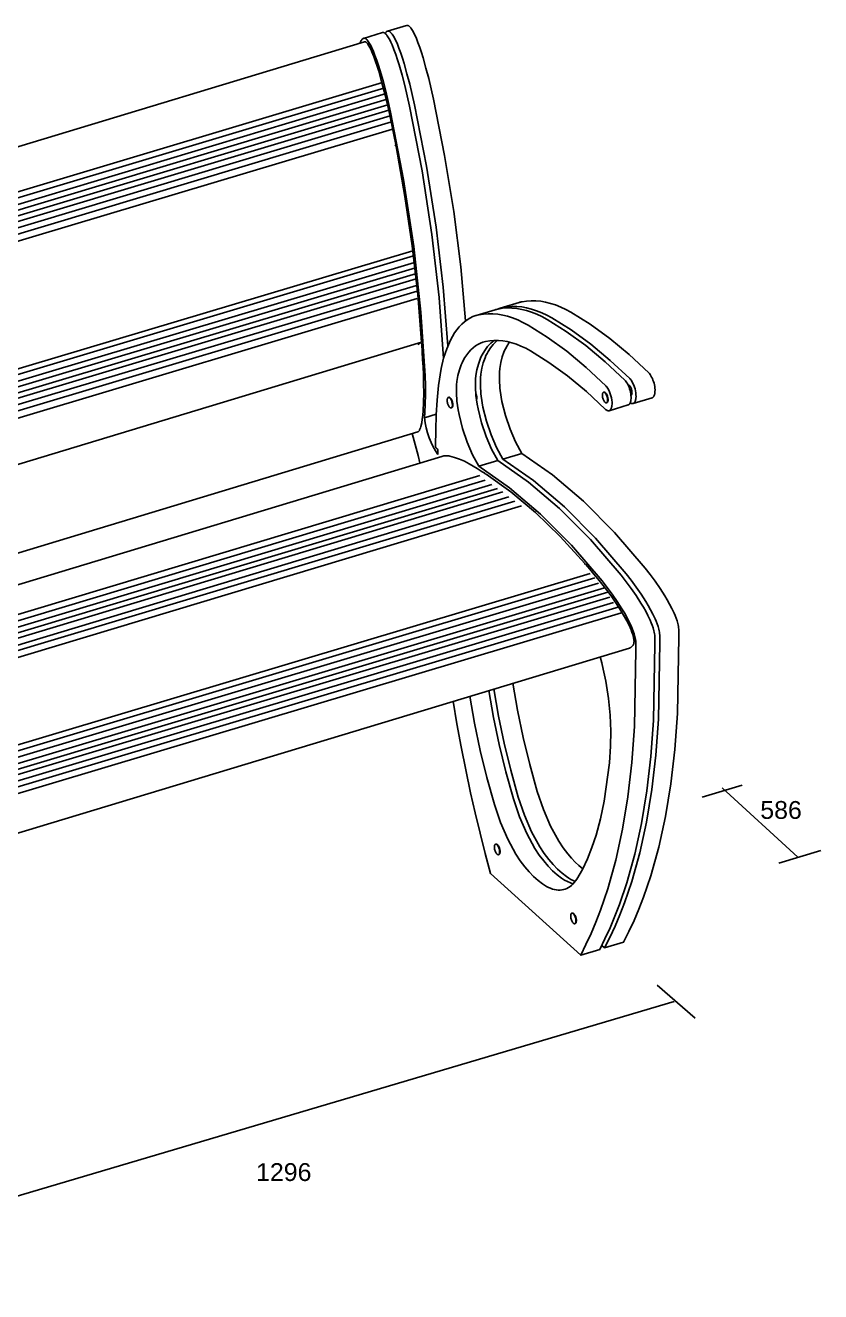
# Model space of a CAD drawing. Extents: x -56 to 226, y 85 to 311.
# Drawn here: x 85 to 225.5, y 87 to 310.7 of the extents above; entities that cross this region are included whole.
import ezdxf

# ---------------------------------------------------------------- set-up
doc = ezdxf.new("R2010")
doc.units = 0
doc.layers.add('LIVELLO_1', color=160, linetype='Continuous')
doc.styles.add('STD', font='txt')

# ---------------------------------------------------------------- blocks, each defined once
blk = doc.blocks.new('AI9-BLK2')
at = {"layer": 'LIVELLO_1', "color": 7}
for p, q in [((-10.465856, 4.762586), (-3.4103, 6.879253)), ((-6.937733, 6.408825), (6.408911, -5.820747)), ((3.057522, -6.879081), (10.465856, -4.644936))]:
    blk.add_line(p, q, dxfattribs=at)
blk = doc.blocks.new('AI9-BLK1')
at = {"layer": 'LIVELLO_1', "color": 7}
for p, q in [((58.162514, 105.644628), (54.805957, 104.636938)), ((59.039635, 105.909212), (62.395847, 106.922931)), ((54.974078, 104.027328), (-100.907191, 56.843817)), ((58.162514, 96.820877), (-97.746833, 50.056807)), ((58.590394, 95.917229), (-97.516528, 49.063586)), ((58.827072, 94.867681), (-97.257974, 47.886397)), ((59.027577, 93.889618), (-97.198546, 47.015476)), ((59.130241, 92.899497), (-97.131539, 45.980742)), ((59.295261, 91.933493), (-96.791163, 45.142378)), ((59.530216, 90.919601), (-96.55638, 44.066302)), ((59.763449, 89.905882), (-96.416682, 42.957326)), ((59.967399, 88.615693), (-95.983978, 41.919836)), ((63.565457, 67.094699), (-92.927833, 20.398669)), ((63.634359, 66.17882), (-92.907163, 19.257136)), ((63.842098, 65.043317), (-92.559208, 18.171931)), ((64.185574, 63.081163), (-92.630522, 16.183078)), ((64.028133, 64.07714), (-92.41951, 17.301011)), ((64.143888, 62.123943), (-92.287218, 15.341785)), ((64.213824, 60.964496), (-92.248633, 14.20921)), ((64.329579, 59.947676), (-92.248633, 13.046663)), ((64.334402, 58.64543), (-91.976643, 11.908059)), ((78.097559, 56.686204), (74.737901, 55.672657)), ((78.972957, 56.948031), (82.329514, 57.958822)), ((65.099902, 50.963384), (-76.228767, 8.164962)), ((69.895475, 41.206529), (69.822439, 41.185686)), ((97.32188, 42.110005), (97.249189, 42.089162)), ((102.459207, 40.115295), (105.815763, 41.126086)), ((70.408105, 39.348072), (70.333691, 39.324301)), ((97.834855, 40.251893), (97.760097, 40.228294)), ((101.583464, 39.850539), (98.225529, 38.83682)), ((64.405716, 35.08201), (-60.319488, -2.709654)), ((68.662476, 30.777191), (-57.75203, -7.526069)), ((78.540598, 30.028055), (75.184041, 29.017436)), ((79.419097, 30.28971), (82.775654, 31.303429)), ((75.363875, 27.388078), (-79.713308, -19.274879)), ((76.338837, 26.540929), (-78.41244, -19.985602)), ((77.508447, 25.806435), (-77.291751, -20.832751)), ((78.485476, 25.075214), (-76.240824, -21.471988)), ((79.443902, 24.477662), (-75.334248, -22.161869)), ((80.531863, 23.594512), (-74.161365, -23.038645)), ((81.568492, 22.877932), (-73.281143, -23.695625)), ((82.716054, 22.036812), (-72.179918, -24.587733)), ((94.858982, 10.091804), (-60.480029, -36.42577)), ((95.728524, 9.285997), (-59.630986, -37.240535)), ((96.366211, 8.352376), (-58.993298, -38.174156)), ((97.388715, 7.552941), (-57.97355, -38.976691)), ((98.028125, 6.753162), (-57.336035, -39.773369)), ((98.366778, 5.911525), (-56.992559, -40.614661)), ((99.00481, 4.978249), (-56.355044, -41.54811)), ((100.024213, 4.184327), (-55.336846, -42.34186)), ((100.411098, 3.117036), (-54.953063, -43.406222)), ((101.809806, -3.105323), (-53.53799, -50.125364)), ((78.238463, -37.734045), (78.165771, -37.757644)), ((78.75316, -39.594913), (78.67978, -39.615756)), ((93.204647, -57.373156), (77.27108, -42.966284)), ((91.722567, -49.925893), (91.649531, -49.949837)), ((92.236919, -51.787278), (92.163883, -51.807777)), ((97.437636, -56.097782), (96.930862, -55.643029))]:
    blk.add_line(p, q, dxfattribs=at)
for points in [[(59.027577, 105.094619), (58.938694, 105.216575), (58.849466, 105.323545), (58.760238, 105.415702), (58.670665, 105.495972), (58.578337, 105.561257), (58.535617, 105.585028), (58.492554, 105.608799), (58.44949, 105.626714), (58.404704, 105.641528), (58.36164, 105.653585), (58.321332, 105.659442), (58.279647, 105.662543), (58.241062, 105.659442), (58.199721, 105.656514), (58.162514, 105.644628)], [(58.858078, 105.796212), (58.802957, 105.733684), (58.74818, 105.668227), (58.696159, 105.593985), (58.64586, 105.516815)], [(59.902976, 105.359202), (59.791355, 105.510959), (59.681456, 105.638599), (59.623579, 105.692171), (59.567079, 105.742641), (59.509201, 105.787255), (59.452702, 105.82584), (59.396202, 105.858741), (59.341081, 105.88544), (59.287682, 105.906283), (59.23256, 105.918169), (59.207756, 105.924198), (59.180539, 105.924198), (59.15539, 105.927126), (59.130241, 105.924198), (59.104747, 105.924198), (59.079598, 105.921097), (59.054449, 105.91524), (59.031711, 105.906283), (59.010007, 105.900254), (58.986236, 105.891297), (58.963843, 105.876483), (58.942828, 105.864598), (58.920779, 105.849784), (58.899419, 105.834797), (58.879093, 105.817055), (58.858078, 105.796212)], [(60.747024, 103.774458), (60.552721, 104.211469), (60.346015, 104.621952), (60.128974, 105.008491), (59.902976, 105.359202)], [(63.259532, 106.372921), (63.17306, 106.491949), (63.084521, 106.595991), (62.995294, 106.691248), (62.90262, 106.771519), (62.813392, 106.833703), (62.770673, 106.863331), (62.724164, 106.884174), (62.681101, 106.902088), (62.638382, 106.916902), (62.595318, 106.928788), (62.553632, 106.934816), (62.511947, 106.937745), (62.473017, 106.937745), (62.434776, 106.931888), (62.395847, 106.922931)], [(64.103581, 104.785594), (63.912033, 105.222432), (63.705672, 105.635671), (63.485531, 106.019282), (63.259532, 106.372921)], [(54.626468, 104.523939), (54.57548, 104.467267), (54.519325, 104.395953), (54.461103, 104.312754), (54.406326, 104.229383), (54.30504, 104.036285), (54.219257, 103.819244), (54.211334, 103.795473)], [(55.66792, 104.086928), (55.558366, 104.232656), (55.4464, 104.360297), (55.39059, 104.416796), (55.332023, 104.467267), (55.275524, 104.511881), (55.217646, 104.550638), (55.162869, 104.583194), (55.107403, 104.607138), (55.052626, 104.627981), (55.00026, 104.639694), (54.974078, 104.645723), (54.948928, 104.648651), (54.920334, 104.651579), (54.897941, 104.651579), (54.873136, 104.648651), (54.847643, 104.645723), (54.822493, 104.639694), (54.8001, 104.633837), (54.775296, 104.62488), (54.75118, 104.615923), (54.731543, 104.604037), (54.707772, 104.589223), (54.687101, 104.574409), (54.666431, 104.559595), (54.647138, 104.544609), (54.626468, 104.523939)], [(59.338325, 91.627224), (58.935248, 93.434693), (58.497032, 95.239406), (58.025743, 97.03499), (57.523448, 98.824717), (57.251286, 99.704767), (56.962931, 100.572759), (56.649083, 101.423008), (56.320421, 102.255688), (56.151267, 102.636026), (55.972811, 102.995694), (55.782297, 103.331763), (55.583515, 103.63786), (55.522881, 103.723987), (55.459836, 103.798402), (55.396446, 103.863858), (55.332023, 103.91743), (55.268289, 103.964972), (55.238317, 103.982886), (55.209033, 103.997528), (55.177683, 104.009586), (55.147711, 104.0244), (55.115327, 104.030429), (55.088455, 104.036285), (55.058827, 104.036285), (55.030233, 104.036285), (55.003706, 104.033357), (54.975456, 104.027328)], [(56.511968, 102.499256), (56.317665, 102.936439), (56.11406, 103.349506), (55.896674, 103.732945), (55.66792, 104.086928)], [(59.868525, 103.510047), (59.676978, 103.947057), (59.470616, 104.360297), (59.253231, 104.743736), (59.027577, 105.094619)], [(61.123229, 99.93645), (60.840731, 100.852156), (60.539285, 101.755977), (60.213723, 102.644811), (59.868525, 103.510047)], [(62.000694, 100.198277), (61.717852, 101.113811), (61.414684, 102.02056), (61.089467, 102.906811), (60.747024, 103.774458)], [(65.356906, 101.211996), (65.074409, 102.127703), (64.77124, 103.031351), (64.446023, 103.91743), (64.103581, 104.785594)], [(57.765639, 98.92273), (57.484519, 99.841365), (57.183073, 100.745186), (56.857167, 101.631264), (56.511968, 102.499256)], [(67.201755, 93.907532), (66.792478, 95.738773), (66.347371, 97.570013), (65.868503, 99.395397), (65.356906, 101.211996)], [(59.610487, 91.618266), (59.201899, 93.452435), (58.757137, 95.281092), (58.276891, 97.109404), (57.765639, 98.92273)], [(62.966699, 92.629057), (62.558455, 94.463571), (62.113694, 96.294811), (61.636203, 98.117095), (61.123229, 99.93645)], [(63.845199, 92.896741), (63.43661, 94.727982), (62.990815, 96.559222), (62.511947, 98.384779), (62.000694, 100.198277)], [(68.967367, 48.050039), (68.190153, 58.862643), (66.920635, 69.954473), (65.175694, 81.239916), (62.966699, 92.629057)], [(69.734589, 50.300375), (68.917068, 60.661155), (67.65513, 71.265676), (65.960487, 82.033666), (63.845199, 92.896741)], [(72.869626, 54.712337), (72.001118, 64.288152), (70.761917, 74.048279), (69.159603, 83.942077), (67.201755, 93.907532)], [(60.497944, 85.785548), (60.497944, 85.785548), (60.499322, 85.785548), (60.499322, 85.788304), (60.502078, 85.788304), (60.505523, 85.791576), (60.506901, 85.794333), (60.509657, 85.797433), (60.511035, 85.800189), (60.511035, 85.803462), (60.513791, 85.809319), (60.513791, 85.812075), (60.513791, 85.821204), (60.515514, 85.829817), (60.513791, 85.841875), (60.513791, 85.85376), (60.511035, 85.865646), (60.23026, 87.30449), (59.940183, 88.746435), (59.643216, 90.185451), (59.338325, 91.627224)], [(65.703139, 44.996823), (64.974845, 56.276065), (63.705672, 67.867778), (61.913189, 79.682044), (59.610487, 91.618266)], [(64.418807, 50.541359), (65.103003, 50.960455), (64.410194, 59.394738), (63.424897, 67.986289), (62.149178, 76.70307), (60.591306, 85.497021), (60.381844, 85.749891)], [(91.489334, 56.249366), (90.576383, 56.739775), (89.671012, 57.161799), (88.774599, 57.518884), (87.887486, 57.807066), (87.011743, 58.027035), (86.147713, 58.175863), (85.299186, 58.259062), (84.462373, 58.270948), (83.643473, 58.214448), (82.840766, 58.086463)], [(83.897721, 53.9601), (82.985116, 54.45361), (82.0794, 54.875806), (81.182986, 55.229618), (80.296219, 55.5209), (79.420475, 55.738114), (78.557134, 55.88677), (77.707918, 55.969796), (76.874205, 55.981682), (76.050483, 55.925182), (75.247776, 55.800642)], [(78.607088, 56.811261), (78.476175, 56.784389), (78.350429, 56.751661), (78.222616, 56.719105), (78.097559, 56.686204)], [(79.482831, 57.078945), (79.241675, 57.022273), (79.004308, 56.956989), (78.77073, 56.882574), (78.53922, 56.796275)], [(87.254278, 54.973992), (86.341672, 55.464401), (85.439402, 55.88677), (84.539543, 56.243337), (83.653809, 56.528591), (82.780132, 56.748733), (81.915069, 56.900317), (81.06413, 56.983688), (80.230417, 56.995746), (79.410484, 56.939246), (78.607088, 56.811261)], [(88.129677, 55.238403), (87.218793, 55.729156), (86.314456, 56.154109), (85.415286, 56.508265), (84.53093, 56.796275), (83.655187, 57.016416), (82.791846, 57.165072), (81.939874, 57.248271), (81.105816, 57.260157), (80.285539, 57.203657), (79.482831, 57.078945)], [(82.840766, 58.086463), (82.71123, 58.059936), (82.583762, 58.029964), (82.454226, 57.997407), (82.329514, 57.958822)], [(105.222173, 45.531846), (101.773977, 48.754561), (98.329915, 51.620363), (94.896189, 54.120641), (91.489334, 56.249366)], [(75.247776, 55.800642), (74.696216, 55.660599), (74.161192, 55.464401), (73.640983, 55.211875), (73.140066, 54.905606), (72.655686, 54.54301), (72.18922, 54.129426), (71.744458, 53.662788), (71.319333, 53.142751), (70.917635, 52.571899), (70.535919, 51.950576), (70.179007, 51.27861), (69.536841, 49.79808), (68.991138, 48.133238), (68.551544, 46.301997), (68.086111, 43.269452)], [(97.63125, 43.242752), (94.185465, 46.465295), (90.736925, 49.33437), (87.308021, 51.834648), (83.897721, 53.9601)], [(100.989185, 44.256472), (97.538921, 47.479359), (94.096238, 50.344989), (90.663889, 52.845267), (87.254278, 54.973992)], [(101.864239, 44.517955), (98.417421, 47.740841), (94.971981, 50.606816), (91.539632, 53.10985), (88.129677, 55.238403)], [(64.407094, 35.079082), (64.423286, 35.085111), (64.439478, 35.093896), (64.457737, 35.102681), (64.473928, 35.111638), (64.487364, 35.120595), (64.503901, 35.132653), (64.520093, 35.144539), (64.530428, 35.159353), (64.588306, 35.221709), (64.643427, 35.290266), (64.69407, 35.36468), (64.741268, 35.447879), (64.797767, 35.554677), (64.851166, 35.673705), (64.899053, 35.801346), (64.970367, 36.051288), (65.110238, 36.684496), (65.221514, 37.359391), (65.306608, 38.067013), (65.363108, 38.81012), (65.430976, 40.359035), (65.460948, 41.946535), (65.452336, 43.569864), (65.401348, 45.228678), (65.342437, 46.566408), (65.276636, 47.91034), (65.200844, 49.262885), (65.119195, 50.62163)], [(65.119195, 50.62163), (65.116439, 50.636444), (65.111616, 50.654359), (65.104381, 50.672101), (65.099902, 50.690015), (65.095079, 50.698973), (65.090945, 50.704829), (65.086466, 50.713786), (65.081988, 50.716887), (65.077165, 50.722571), (65.074409, 50.725672), (65.06993, 50.7286), (65.068552, 50.731529), (65.064073, 50.731529), (65.061317, 50.731529), (65.05925, 50.731529), (65.056494, 50.731529), (65.055116, 50.731529), (65.05236, 50.731529), (65.050982, 50.731529), (65.050982, 50.731529), (65.047881, 50.731529)], [(76.404294, 51.082412), (75.933005, 50.957355), (75.476874, 50.781999), (75.035213, 50.559274), (74.606988, 50.29159), (74.1984, 49.970507), (73.804625, 49.60481), (73.429799, 49.194672), (73.073231, 48.733718), (72.735612, 48.231251), (72.41763, 47.684342)], [(77.907389, 51.260695), (77.606977, 51.025912), (77.315522, 50.764429), (77.033369, 50.481932), (76.760862, 50.172562), (76.246853, 49.479926), (75.775564, 48.695133)], [(97.525486, 39.119318), (94.209237, 42.217147), (90.897466, 44.973052), (87.597409, 47.378073), (84.321468, 49.426527), (83.484654, 49.875422), (82.656453, 50.258689), (81.835832, 50.585973), (81.024512, 50.847456), (80.22146, 51.043654), (79.432533, 51.180425), (78.654975, 51.25191), (77.890853, 51.257939), (77.138789, 51.20144), (76.404294, 51.082412)], [(78.446891, 51.260695), (78.196777, 51.034869), (77.716876, 50.532402), (77.266946, 49.955693), (76.848711, 49.307671), (76.64924, 48.959544)], [(80.009242, 49.970507), (79.823551, 49.60171), (79.651986, 49.209486), (79.354674, 48.335293), (79.114206, 47.366359), (78.93575, 46.307854)], [(80.617301, 50.954426), (80.45676, 50.722571), (80.303109, 50.481932), (80.154625, 50.229062), (80.009242, 49.970507)], [(72.41763, 47.684342), (72.231939, 47.312616), (72.061062, 46.920392), (71.763751, 46.049127), (71.522938, 45.080194), (71.347238, 44.021516)], [(75.775564, 48.695133), (75.588496, 48.326335), (75.418652, 47.931011), (75.119618, 47.062847), (74.879495, 46.090813), (74.703795, 45.032652)], [(76.64924, 48.959544), (76.466995, 48.591091), (76.295774, 48.195766), (75.995361, 47.324502), (75.756616, 46.355224), (75.579194, 45.294135)], [(65.664898, 38.486109), (65.733111, 40.055695), (65.762739, 41.670066), (65.753781, 43.316994), (65.703139, 44.996823)], [(74.703795, 45.032652), (74.637305, 44.396343), (74.601476, 43.016926), (74.692082, 41.536224), (74.9074, 39.984553), (75.060362, 39.19666)], [(75.579194, 45.294135), (75.515804, 44.660926), (75.476874, 43.284266), (75.567136, 41.798052), (75.782799, 40.248964), (75.936106, 39.461071)], [(78.93575, 46.307854), (78.870294, 45.671717), (78.834465, 44.295229), (78.923692, 42.811771), (79.142456, 41.259583), (79.295418, 40.472034)], [(105.815763, 41.126086), (105.845391, 41.137971), (105.877775, 41.150029), (105.904991, 41.164671), (105.934619, 41.182585), (105.959768, 41.2005), (105.988363, 41.22117), (106.013512, 41.24787), (106.038661, 41.271469), (106.06071, 41.298685), (106.106874, 41.360869), (106.150282, 41.435111), (106.187145, 41.512453), (106.221596, 41.598753), (106.251568, 41.69401), (106.277751, 41.795123), (106.314958, 42.014748), (106.332872, 42.261761), (106.335973, 42.523416), (106.319436, 42.799713), (106.284985, 43.09134), (106.231586, 43.385379), (106.163373, 43.679935), (106.077246, 43.973974), (105.979061, 44.256472), (105.869162, 44.530012), (105.745483, 44.785638), (105.613192, 45.020594), (105.475388, 45.231606), (105.350331, 45.392147), (105.222173, 45.531846)], [(68.086111, 43.269452), (67.8515, 40.72456), (67.684757, 38.10267), (67.580716, 35.412223), (67.544887, 32.656146)], [(71.347238, 44.021516), (71.280748, 43.382451), (71.244919, 42.008891), (71.335525, 40.525606), (71.550844, 38.97359), (71.704495, 38.185697)], [(97.525486, 39.119318), (97.616092, 39.036119), (97.708765, 38.964633), (97.799371, 38.908133), (97.84519, 38.884362), (97.888599, 38.863519), (97.93304, 38.848705), (97.97576, 38.833719), (98.019512, 38.828035), (98.060853, 38.819078), (98.102539, 38.819078), (98.142502, 38.822006), (98.183843, 38.828035), (98.223117, 38.833719), (98.259635, 38.848705), (98.295464, 38.863519), (98.332671, 38.884362), (98.366778, 38.911234), (98.398128, 38.934833), (98.431201, 38.967733), (98.463585, 39.00029), (98.490457, 39.036119), (98.51974, 39.080733), (98.545578, 39.122246), (98.592776, 39.220431), (98.636184, 39.330157), (98.673047, 39.449186), (98.701297, 39.580099), (98.72369, 39.722898), (98.74436, 40.028823), (98.739882, 40.367992), (98.702675, 40.72456), (98.643419, 41.090429), (98.554191, 41.461983), (98.439814, 41.827679), (98.307522, 42.172534), (98.154215, 42.496717), (97.98954, 42.784899), (97.81384, 43.037769), (97.721856, 43.144912), (97.63125, 43.242752)], [(101.583464, 39.850539), (101.613091, 39.859496), (101.643064, 39.871554), (101.672692, 39.886368), (101.701286, 39.904283), (101.727469, 39.924953), (101.756063, 39.945968), (101.781212, 39.969395), (101.804983, 39.993338), (101.828754, 40.022966), (101.874919, 40.085322), (101.915226, 40.156808), (101.953467, 40.237079), (101.987918, 40.323378), (102.01789, 40.415535), (102.043039, 40.519577), (102.083002, 40.739546), (102.100917, 40.983459), (102.102295, 41.24787), (102.08438, 41.527267), (102.049929, 41.812866), (101.998598, 42.110005), (101.928662, 42.407317), (101.844946, 42.6986), (101.745383, 42.984198), (101.634106, 43.254638), (101.510772, 43.510264), (101.379858, 43.74522), (101.240332, 43.956232), (101.116653, 44.116773), (100.989185, 44.256472)], [(102.08438, 41.533296), (102.100917, 41.539153), (102.112975, 41.545182), (102.126411, 41.557067), (102.139502, 41.566024), (102.151215, 41.57791), (102.164996, 41.592724), (102.173608, 41.60771), (102.185666, 41.622524), (102.194623, 41.63751), (102.215294, 41.676095), (102.231831, 41.717609), (102.245266, 41.765323), (102.255257, 41.812866), (102.265937, 41.869021), (102.27455, 41.98512), (102.271449, 42.116034), (102.262836, 42.252804), (102.240788, 42.392675), (102.206681, 42.538058), (102.164996, 42.677757), (102.117453, 42.814699), (102.059231, 42.942512), (101.995152, 43.05844), (101.928662, 43.159381), (101.894211, 43.207096), (101.858382, 43.248609), (101.82462, 43.284266), (101.790514, 43.316994), (101.756063, 43.340765), (101.718856, 43.361608), (101.701286, 43.370393), (101.684749, 43.37935), (101.666835, 43.382451), (101.650298, 43.388308), (101.634106, 43.391408), (101.61757, 43.394337), (101.603445, 43.394337), (101.586909, 43.394337), (101.570372, 43.391408)], [(101.952089, 40.233978), (102.038216, 40.180579), (102.083002, 40.159736), (102.123655, 40.138894), (102.164996, 40.12408), (102.206681, 40.112194), (102.246644, 40.103237), (102.285229, 40.09738), (102.325193, 40.09428), (102.364122, 40.09738), (102.402363, 40.103237), (102.439914, 40.106337), (102.473676, 40.118223), (102.509505, 40.133037), (102.543956, 40.150779), (102.578407, 40.168694), (102.610447, 40.195393), (102.641797, 40.219337), (102.671769, 40.248964), (102.699674, 40.281865), (102.726891, 40.32045), (102.754796, 40.355935), (102.802338, 40.445163), (102.845747, 40.54042), (102.882954, 40.650318), (102.913959, 40.766246), (102.939109, 40.894059), (102.960124, 41.028073), (102.979416, 41.32504), (102.972182, 41.643367), (102.939109, 41.982192), (102.882954, 42.327218), (102.802338, 42.680857), (102.699674, 43.025884), (102.577029, 43.361608), (102.436814, 43.673906), (102.283507, 43.95916), (102.121587, 44.21203), (102.036838, 44.325029), (101.952089, 44.429071), (101.864239, 44.517955)], [(69.819339, 41.185686), (69.804869, 41.182585), (69.789711, 41.173628), (69.774897, 41.167771), (69.763184, 41.155714), (69.749403, 41.146929), (69.737345, 41.135043), (69.72391, 41.120057), (69.712196, 41.105243), (69.700483, 41.090429), (69.69187, 41.072515), (69.670855, 41.031001), (69.656041, 40.989143), (69.640883, 40.941601), (69.630203, 40.888202), (69.620212, 40.83153), (69.614355, 40.709746), (69.615734, 40.573148), (69.630203, 40.433449), (69.656041, 40.287722), (69.689803, 40.141994), (69.734589, 39.996439), (69.788333, 39.859496), (69.848966, 39.731856), (69.916146, 39.615756), (69.984703, 39.517743), (70.021566, 39.476057), (70.05705, 39.4373), (70.094257, 39.401643), (70.130086, 39.375116), (70.165571, 39.351345), (70.183485, 39.345316), (70.2014, 39.336186), (70.219314, 39.330157), (70.235851, 39.324301), (70.254799, 39.321545), (70.269613, 39.318444), (70.286149, 39.318444), (70.302341, 39.318444), (70.318877, 39.321545), (70.332313, 39.327401), (70.34885, 39.33343), (70.361941, 39.339459), (70.378478, 39.348072), (70.388468, 39.357374), (70.403627, 39.365814), (70.417063, 39.380973), (70.427398, 39.395614), (70.439456, 39.4106), (70.451169, 39.425414), (70.459782, 39.443157), (70.480797, 39.478813), (70.497333, 39.5236), (70.510769, 39.571142), (70.522483, 39.624713), (70.53144, 39.681213), (70.540397, 39.806097), (70.535919, 39.939939), (70.522483, 40.079466), (70.498711, 40.228294), (70.462882, 40.373849), (70.417063, 40.516648), (70.363319, 40.653419), (70.302341, 40.783988), (70.238607, 40.896987), (70.166949, 40.995172), (70.130086, 41.039786), (70.094257, 41.075615), (70.05705, 41.108171), (70.022944, 41.137971), (69.987115, 41.158814), (69.968167, 41.167771), (69.950252, 41.176729), (69.933716, 41.185686), (69.916146, 41.188614), (69.899609, 41.191543), (69.883417, 41.194643), (69.865503, 41.194643), (69.848966, 41.194643), (69.834153, 41.191543), (69.819339, 41.185686)], [(70.405005, 39.351345), (70.421541, 39.354101), (70.434633, 39.36013), (70.451169, 39.369259), (70.462882, 39.377872), (70.476318, 39.389758), (70.48941, 39.401643), (70.501468, 39.413529), (70.512147, 39.428343), (70.523861, 39.446257), (70.535919, 39.464172), (70.553833, 39.502757), (70.570025, 39.547371), (70.583461, 39.594913), (70.595174, 39.648484), (70.603787, 39.704984), (70.613089, 39.82694), (70.60861, 39.960782), (70.596552, 40.103237), (70.570025, 40.248964), (70.535919, 40.394864), (70.48941, 40.54042), (70.438078, 40.677018), (70.375033, 40.804831), (70.311298, 40.918002), (70.239985, 41.019116), (70.204156, 41.060629), (70.166949, 41.099386), (70.130086, 41.132115), (70.094257, 41.158814), (70.059806, 41.182585), (70.040514, 41.191543), (70.022944, 41.2005), (70.006407, 41.203428), (69.988493, 41.209285), (69.970923, 41.215314), (69.954731, 41.215314), (69.940951, 41.215314), (69.921658, 41.215314), (69.908567, 41.215314), (69.89203, 41.209285)], [(74.784066, 40.772102), (74.800258, 40.81086), (74.813694, 40.855473), (74.824373, 40.903016), (74.834709, 40.956587), (74.845044, 41.069586), (74.845044, 41.191543), (74.836087, 41.32504), (74.815072, 41.459054), (74.785444, 41.595652), (74.749959, 41.732595), (74.703795, 41.866265), (74.651774, 41.994078)], [(79.295418, 40.472034), (79.920014, 37.992599), (80.728578, 35.587233), (81.689071, 33.33104), (82.775654, 31.303429)], [(97.249189, 42.089162), (97.232652, 42.083306), (97.219561, 42.077277), (97.205781, 42.068492), (97.190967, 42.059534), (97.177531, 42.047649), (97.166162, 42.035591), (97.152726, 42.023705), (97.141013, 42.008891), (97.130333, 41.991149), (97.121031, 41.973235), (97.101739, 41.93775), (97.083824, 41.890208), (97.070733, 41.842666), (97.05902, 41.792195), (97.051785, 41.732595), (97.042483, 41.610638), (97.045584, 41.479725), (97.05902, 41.337098), (97.083824, 41.188614), (97.121031, 41.042887), (97.166162, 40.900087), (97.219561, 40.760389), (97.279161, 40.635676), (97.344274, 40.519577), (97.415587, 40.418463), (97.449693, 40.37695), (97.487245, 40.338365), (97.522385, 40.305464), (97.559937, 40.278765), (97.597144, 40.254993), (97.611613, 40.246036), (97.63125, 40.240007), (97.649164, 40.231222), (97.665012, 40.228294), (97.682926, 40.225193), (97.699463, 40.222265), (97.715999, 40.222265), (97.730469, 40.222265), (97.747005, 40.225193), (97.760097, 40.228294), (97.776633, 40.233978), (97.793169, 40.242936), (97.806605, 40.248964), (97.818663, 40.257922), (97.83141, 40.269807), (97.84519, 40.281865), (97.856904, 40.293578), (97.870684, 40.308392), (97.879297, 40.326307), (97.891355, 40.344049), (97.909269, 40.385907), (97.925461, 40.42742), (97.938553, 40.474963), (97.953711, 40.525606), (97.959568, 40.585034), (97.968525, 40.706818), (97.963702, 40.840487), (97.953711, 40.980358), (97.928217, 41.129014), (97.891355, 41.277498), (97.84519, 41.420125), (97.793169, 41.557067), (97.733569, 41.685052), (97.667079, 41.798052), (97.597144, 41.898993), (97.559937, 41.940506), (97.522385, 41.979091), (97.487245, 42.014748), (97.452794, 42.04162), (97.415587, 42.062463), (97.397673, 42.071248), (97.381481, 42.077277), (97.363566, 42.086234), (97.34703, 42.092263), (97.329115, 42.092263), (97.312923, 42.095191), (97.296731, 42.095191), (97.280539, 42.092263), (97.265381, 42.092263), (97.249189, 42.089162)], [(97.834855, 40.251893), (97.849325, 40.257922), (97.864483, 40.26085), (97.879297, 40.272908), (97.894455, 40.281865), (97.904446, 40.29065), (97.918226, 40.305464), (97.930284, 40.31735), (97.941653, 40.332336), (97.953711, 40.350078), (97.963702, 40.367992), (97.983683, 40.406578), (98.001598, 40.448263), (98.013311, 40.495806), (98.023646, 40.549377), (98.032604, 40.605876), (98.042939, 40.730589), (98.037082, 40.861502), (98.026747, 41.004129), (98.001598, 41.152785), (97.963702, 41.295412), (97.918226, 41.44114), (97.865861, 41.57791), (97.806605, 41.705723), (97.739771, 41.821823), (97.669835, 41.919836), (97.632628, 41.96445), (97.597144, 41.999934), (97.561315, 42.032663), (97.522385, 42.062463), (97.488623, 42.083306), (97.470709, 42.092263), (97.452794, 42.101048), (97.436258, 42.107077), (97.418343, 42.113106), (97.401807, 42.116034), (97.384237, 42.118962), (97.369767, 42.118962), (97.354609, 42.116034), (97.338417, 42.116034), (97.32188, 42.110005)], [(67.688892, 38.215497), (65.590484, 37.582288), (65.612533, 37.805186), (65.633203, 38.028256), (65.64974, 38.254082), (65.664898, 38.486109)], [(71.704495, 38.185697), (72.32978, 35.703333), (73.136966, 33.298312), (74.100559, 31.041774), (75.184041, 29.017436)], [(75.060362, 39.19666), (75.686336, 36.717225), (76.493522, 34.309275), (77.457115, 32.055666), (78.540598, 30.028055)], [(75.936106, 39.461071), (76.56208, 36.981808), (77.369265, 34.573686), (78.332514, 32.320422), (79.419097, 30.28971)], [(65.590484, 37.582288), (65.715196, 36.702411), (65.901232, 35.804447), (66.138599, 34.912684), (66.427298, 34.041591), (66.763194, 33.209084), (67.132853, 32.436177), (67.536274, 31.731483), (67.961399, 31.116016)], [(64.801213, 29.614988), (64.471172, 30.911033), (64.130797, 32.204322), (63.778364, 33.49451), (63.415595, 34.784871)], [(67.544887, 32.656146), (67.544887, 32.617389), (67.555222, 32.540219), (67.57038, 32.459776), (67.59553, 32.382606), (67.625502, 32.308364), (67.640316, 32.272707), (67.659264, 32.239979), (67.678901, 32.213279), (67.698193, 32.186407), (67.716108, 32.165737), (67.736778, 32.144894), (67.748492, 32.138865), (67.757449, 32.129908), (67.766062, 32.123879), (67.77812, 32.121123), (67.787421, 32.115094), (67.796034, 32.112166), (67.805336, 32.109237), (67.809814, 32.109237), (67.813949, 32.109237), (67.818427, 32.109237), (67.821872, 32.109237), (67.826006, 32.112166), (67.830485, 32.112166)], [(67.961399, 31.116016), (67.961399, 31.868253), (67.961399, 31.883239), (67.95692, 31.918724), (67.949341, 31.954553), (67.937627, 31.990209), (67.924192, 32.025866), (67.916957, 32.04068), (67.907655, 32.055666), (67.901799, 32.067379), (67.892841, 32.079437), (67.881128, 32.091323), (67.871826, 32.097179), (67.86907, 32.10028), (67.864936, 32.106137), (67.860457, 32.109237), (67.855634, 32.109237), (67.8515, 32.109237), (67.847021, 32.112166), (67.843921, 32.112166), (67.839787, 32.112166), (67.83772, 32.112166), (67.834964, 32.112166), (67.833586, 32.112166), (67.830485, 32.112166)], [(73.523505, 29.442389), (72.650863, 29.900242), (71.784421, 30.283853), (70.928315, 30.58685), (70.087023, 30.81302), (69.899609, 30.848677), (69.716675, 30.872448), (69.53374, 30.884161), (69.352873, 30.887262), (69.177173, 30.875376), (69.001817, 30.854534), (68.829218, 30.821977), (68.662476, 30.777191)], [(76.385002, 27.584277), (76.38638, 27.593234), (76.38638, 27.599091), (76.38638, 27.608048), (76.38638, 27.614077), (76.38638, 27.631819), (76.385002, 27.649733), (76.377767, 27.667648), (76.373288, 27.682462), (76.365709, 27.697276), (76.36123, 27.703305), (76.356752, 27.709161), (76.352618, 27.718119), (76.349173, 27.718119), (76.343316, 27.724148), (76.34056, 27.727076), (76.338837, 27.730004), (75.634315, 28.178728), (74.928071, 28.615738), (74.225616, 29.035179), (73.523505, 29.442389)], [(100.363211, 9.761592), (94.93753, 16.06715), (89.466029, 21.570001), (83.984882, 26.234488), (78.540598, 30.028055)], [(101.238954, 10.026175), (95.812929, 16.328805), (90.341428, 21.834757), (84.862004, 26.499416), (79.419097, 30.28971)], [(104.595166, 11.039895), (99.169485, 17.342525), (93.697984, 22.845548), (88.21856, 27.512963), (82.775654, 31.303429)], [(97.003898, 8.750973), (91.581318, 15.053431), (86.106372, 20.55921), (80.630393, 25.223869), (75.184041, 29.017436)], [(94.003909, 11.622633), (93.953611, 11.860516), (89.604178, 16.602346), (85.237174, 20.823794), (80.868449, 24.504361), (76.518327, 27.625962)], [(94.134823, 11.637446), (94.130688, 11.643475), (94.127588, 11.646404), (94.12621, 11.649332), (94.120353, 11.652433), (94.118975, 11.652433), (94.11553, 11.652433), (94.114152, 11.652433), (94.111051, 11.652433), (94.109673, 11.652433), (94.106917, 11.652433), (94.105195, 11.652433)], [(101.809806, -3.105323), (101.844946, -3.096366), (101.879397, -3.081552), (101.913848, -3.072595), (101.94761, -3.060709), (102.016512, -3.030909), (102.083002, -2.995252), (102.143981, -2.956667), (102.208059, -2.906196), (102.265937, -2.849525), (102.322437, -2.787168), (102.377214, -2.721712), (102.428201, -2.64747), (102.478155, -2.564271), (102.521563, -2.481072), (102.543956, -2.436285), (102.560493, -2.388743), (102.577029, -2.338272), (102.603212, -2.222173), (102.619748, -2.09746), (102.628361, -1.963446), (102.628361, -1.818063), (102.619748, -1.666479), (102.598733, -1.467008), (102.564971, -1.288896), (102.521563, -1.107512), (102.402363, -0.685143), (102.265937, -0.272076), (102.114353, 0.129277), (101.94761, 0.50996), (101.577607, 1.285796), (101.19279, 2.028903), (100.79557, 2.739626), (100.385604, 3.417276), (99.544312, 4.716422), (98.689583, 5.959068), (97.824175, 7.139358), (96.948777, 8.263148), (96.247011, 9.125455), (95.545934, 9.975705), (94.837967, 10.813896), (94.134823, 11.637446)], [(103.850681, 4.847508), (102.99423, 6.164395), (102.127789, 7.421855), (101.251012, 8.625916), (100.363211, 9.761592)], [(104.72608, 5.108818), (103.873074, 6.428979), (103.003532, 7.686439), (102.126411, 8.887399), (101.238954, 10.026175)], [(108.084014, 6.119781), (107.229286, 7.43977), (106.3625, 8.70033), (105.482623, 9.901291), (104.595166, 11.039895)], [(100.494124, 3.833616), (99.638018, 5.150504), (98.771577, 6.413993), (97.891355, 7.612025), (97.003898, 8.750973)], [(105.479867, 1.81479), (105.093327, 2.623526), (104.691973, 3.399534), (104.277184, 4.139885), (103.850681, 4.847508)], [(106.355265, 2.079546), (105.970448, 2.888282), (105.567372, 3.661189), (105.152927, 4.404468), (104.72608, 5.108818)], [(109.7132, 3.090337), (109.328383, 3.8958), (108.925307, 4.674908), (108.509484, 5.415087), (108.084014, 6.119781)], [(102.123655, 0.804171), (101.735392, 1.609807), (101.335417, 2.385815), (100.920627, 3.128922), (100.494124, 3.833616)], [(110.371213, 1.238426), (110.233409, 1.719878), (110.075624, 2.192545), (109.904747, 2.650398), (109.7132, 3.090337)], [(102.780634, -1.051013), (102.641797, -0.569388), (102.487457, -0.09362), (102.313135, 0.364233), (102.123655, 0.804171)], [(104.305433, -47.122619), (105.592521, -43.337837), (107.003632, -38.263039), (108.188056, -32.837531), (109.137869, -27.076125), (109.854449, -21.00535), (110.329872, -14.649321), (110.55587, -1.184854), (110.524864, 0.209548)], [(106.138569, -0.040049), (106.001454, 0.444503), (105.843669, 0.917171), (105.669691, 1.374851), (105.479867, 1.81479)], [(107.012245, 0.224362), (106.876853, 0.708915), (106.722512, 1.181582), (106.545435, 1.639607), (106.355265, 2.079546)], [(107.168308, -0.801243), (107.151771, -0.557503), (107.121799, -0.298776), (107.076324, -0.037293), (107.012245, 0.224362)], [(110.524864, 0.209548), (110.51005, 0.456389), (110.4787, 0.711843), (110.43288, 0.976771), (110.371213, 1.238426)], [(96.714166, -49.408957), (98.002976, -45.624175), (99.413398, -40.552477), (100.596788, -35.123696), (101.547635, -29.365047), (102.262836, -23.294444), (102.738604, -16.938243), (102.96288, -3.473776), (102.933252, -2.079546)], [(100.070378, -48.397649), (101.359188, -44.610111), (102.771332, -39.541342), (103.954378, -34.116005), (104.905569, -28.351327), (105.619393, -22.280724), (106.097917, -15.924696), (106.320814, -2.460229), (106.289808, -1.065826)], [(100.946121, -48.133238), (102.236654, -44.348456), (103.647076, -39.276931), (104.830466, -33.851078), (105.781312, -28.086744), (106.494447, -22.019069), (106.970559, -15.65994), (107.197936, -2.198574), (107.168308, -0.801243)], [(102.933252, -2.079546), (102.919816, -1.829949), (102.890188, -1.57415), (102.841268, -1.312323), (102.780634, -1.051013)], [(106.289808, -1.065826), (106.277751, -0.818985), (106.246745, -0.563359), (106.200581, -0.301704), (106.138569, -0.040049)], [(86.470519, -44.753082), (86.828809, -45.000096), (87.184342, -45.216964), (87.538154, -45.400932), (87.885419, -45.555445), (88.230618, -45.683775), (88.570993, -45.778859), (88.90689, -45.841043), (89.237275, -45.8767), (89.559391, -45.8767), (89.874618, -45.850173), (90.183987, -45.793501), (90.482677, -45.704618), (90.77551, -45.582661), (91.056285, -45.433833), (91.328792, -45.252621), (91.589931, -45.044537), (91.841078, -44.803381), (92.080857, -44.536214), (92.309611, -44.241486), (92.529408, -43.917647), (93.497135, -42.217147), (94.387693, -40.359035), (95.20108, -38.346238), (95.929373, -36.18513), (96.723123, -33.280398), (97.37838, -30.167926), (98.273071, -23.365757), (98.472542, -20.45224), (98.523185, -17.767822), (98.398128, -14.934403), (98.106673, -11.988502), (97.649164, -8.974043), (97.437636, -7.894695), (97.198201, -6.81259), (96.923627, -5.739271), (96.620114, -4.66888)], [(76.959988, -10.594099), (77.810927, -15.371413), (78.821373, -20.166814), (79.98995, -24.959286), (81.305287, -29.721958)], [(77.835731, -10.329344), (78.687703, -15.107002), (79.696772, -19.90223), (80.865004, -24.697803), (82.180686, -29.457375)], [(81.195044, -9.318725), (82.043571, -14.09311), (83.056429, -18.891439), (84.222938, -23.680811), (85.537242, -28.446412)], [(70.659597, -12.493897), (71.340004, -16.519147), (72.083111, -20.55921), (72.893397, -24.605475), (73.761561, -28.657596)], [(73.603776, -11.607819), (74.452992, -16.382376), (75.464817, -21.177605), (76.631326, -25.970077), (77.94873, -30.732577)], [(73.761561, -28.657596), (74.577705, -32.239979), (75.435189, -35.822361), (76.334703, -39.398887), (77.27108, -42.966284)], [(85.537242, -28.446412), (86.611768, -31.627613), (87.896099, -34.591601), (89.348551, -37.228477), (90.119908, -38.396881), (90.91228, -39.446429)], [(77.94873, -30.732577), (79.018777, -33.913606), (80.306554, -36.877939), (81.756939, -39.514642), (82.530363, -40.683219), (83.324113, -41.735523)], [(81.305287, -29.721958), (82.376712, -32.900059), (83.662421, -35.863875), (85.113496, -38.503851), (85.886919, -39.669327), (86.680669, -40.721804)], [(82.180686, -29.457375), (83.252455, -32.638232), (84.538165, -35.602392), (85.990617, -38.242196), (86.761974, -39.407844), (87.555724, -40.457048)], [(78.165771, -37.757644), (78.149235, -37.760572), (78.136144, -37.769529), (78.122708, -37.775558), (78.108238, -37.787444), (78.094458, -37.796401), (78.0824, -37.808114), (78.072409, -37.8231), (78.057251, -37.838087), (78.048638, -37.852901), (78.037958, -37.870643), (78.017288, -37.912328), (78.001096, -37.954014), (77.989038, -38.001556), (77.975258, -38.055128), (77.966645, -38.111627), (77.95941, -38.233411), (77.962166, -38.367081), (77.975258, -38.50988), (78.001096, -38.655608), (78.037958, -38.804264), (78.081022, -38.946718), (78.136144, -39.083661), (78.195399, -39.214402), (78.260856, -39.324473), (78.332514, -39.425587), (78.366621, -39.467272), (78.403483, -39.508786), (78.439312, -39.541342), (78.476175, -39.568214), (78.513382, -39.588884), (78.531296, -39.600942), (78.547833, -39.606799), (78.565747, -39.612828), (78.581939, -39.618684), (78.599854, -39.621785), (78.61639, -39.621785), (78.632582, -39.621785), (78.64774, -39.621785), (78.664277, -39.621785), (78.67978, -39.615756), (78.696316, -39.609727), (78.709752, -39.60387), (78.723532, -39.594913), (78.736624, -39.588884), (78.751438, -39.574242), (78.762118, -39.562185), (78.775209, -39.550299), (78.785889, -39.535485), (78.796224, -39.517743), (78.807937, -39.500001), (78.825852, -39.464344), (78.842044, -39.416802), (78.85858, -39.372015), (78.867537, -39.318444), (78.876495, -39.261945), (78.885452, -39.14016), (78.883729, -39.006318), (78.867537, -38.863519), (78.845144, -38.717964), (78.807937, -38.572236), (78.762118, -38.426681), (78.709752, -38.289739), (78.650496, -38.16227), (78.583317, -38.04617), (78.513382, -37.945057), (78.476175, -37.903543), (78.442068, -37.864786), (78.403483, -37.834986), (78.369377, -37.805186), (78.332514, -37.784515), (78.315978, -37.77263), (78.295307, -37.766601), (78.280149, -37.757644), (78.260856, -37.757644), (78.246387, -37.751615), (78.22985, -37.751615), (78.211936, -37.748686), (78.195399, -37.751615), (78.182308, -37.754715), (78.165771, -37.757644)], [(78.75316, -39.594913), (78.766596, -39.588884), (78.78141, -39.583027), (78.796224, -39.574242), (78.810693, -39.565285), (78.821373, -39.553227), (78.834465, -39.541342), (78.849623, -39.526528), (78.85858, -39.511886), (78.870294, -39.496728), (78.880973, -39.478813), (78.899921, -39.440573), (78.91508, -39.398887), (78.931272, -39.348416), (78.940229, -39.294845), (78.949186, -39.238346), (78.959521, -39.119318), (78.956765, -38.982547), (78.942985, -38.839748), (78.91508, -38.697293), (78.880973, -38.548638), (78.834465, -38.402738), (78.782788, -38.265967), (78.721465, -38.138327), (78.658076, -38.022399), (78.586418, -37.924214), (78.549211, -37.882701), (78.515449, -37.843943), (78.476175, -37.811215), (78.442068, -37.784515), (78.404861, -37.760572), (78.387291, -37.751615), (78.369377, -37.742657), (78.353185, -37.739901), (78.335615, -37.734045), (78.319078, -37.728016), (78.302542, -37.728016), (78.286005, -37.728016), (78.271191, -37.728016), (78.254655, -37.730944), (78.238463, -37.734045)], [(90.91228, -39.446429), (91.56926, -40.216236), (92.232096, -40.92093), (92.895277, -41.54811), (93.56087, -42.098119)], [(83.324113, -41.735523), (84.105805, -42.645373), (84.891976, -43.453765), (85.683314, -44.158287), (86.470519, -44.753082)], [(86.680669, -40.721804), (87.462017, -41.631481), (88.251633, -42.443146), (89.040904, -43.14784), (89.828798, -43.742464)], [(87.555724, -40.457048), (88.33776, -41.369826), (89.127032, -42.178562), (89.916303, -42.882912), (90.704197, -43.477536)], [(89.828798, -43.742464), (90.355208, -44.090074), (90.873351, -44.378773), (91.386325, -44.60167), (91.637473, -44.684353), (91.88862, -44.755838)], [(90.704197, -43.477536), (91.093492, -43.745392), (91.48141, -43.976902), (91.866916, -44.170172), (92.245532, -44.33123)], [(96.562237, -56.36271), (97.496891, -54.489439), (98.39675, -52.536242), (99.25389, -50.502602), (100.070378, -48.397649)], [(97.437636, -56.097782), (100.79557, -55.086991), (101.731947, -53.210964), (102.628361, -51.260868), (103.48619, -49.230501), (104.305433, -47.122619)], [(97.437636, -56.097782), (98.374013, -54.225028), (99.271804, -52.271314), (100.129978, -50.241119), (100.946121, -48.133238)], [(91.649531, -49.949837), (91.634717, -49.952593), (91.619558, -49.961722), (91.605089, -49.967407), (91.591653, -49.979464), (91.577873, -49.988077), (91.566159, -50.000135), (91.555824, -50.015293), (91.544455, -50.03028), (91.532397, -50.044921), (91.521718, -50.062836), (91.502425, -50.104349), (91.485889, -50.146035), (91.47073, -50.193577), (91.459017, -50.247148), (91.451438, -50.303303), (91.443169, -50.425604), (91.445581, -50.561858), (91.459017, -50.701901), (91.485889, -50.847456), (91.521718, -50.996112), (91.564781, -51.138911), (91.619558, -51.275682), (91.679159, -51.403839), (91.744615, -51.519594), (91.815929, -51.617435), (91.85038, -51.659121), (91.88862, -51.697534), (91.923071, -51.73319), (91.960278, -51.760234), (91.995763, -51.784005), (92.0154, -51.790034), (92.031592, -51.799164), (92.049162, -51.804504), (92.065698, -51.810877), (92.083613, -51.813633), (92.101183, -51.816389), (92.117719, -51.816389), (92.133911, -51.813633), (92.150448, -51.813633), (92.163883, -51.807777), (92.177664, -51.801748), (92.193511, -51.795891), (92.206947, -51.787278), (92.220383, -51.777976), (92.233474, -51.768847), (92.248633, -51.754205), (92.258968, -51.742492), (92.270681, -51.727678), (92.282739, -51.709419), (92.292041, -51.692194), (92.309611, -51.653092), (92.326147, -51.611578), (92.341995, -51.563864), (92.352675, -51.510809), (92.359909, -51.454138), (92.369211, -51.332353), (92.367833, -51.198339), (92.352675, -51.05554), (92.328904, -50.906884), (92.292041, -50.761501), (92.248633, -50.61853), (92.193511, -50.481932), (92.133911, -50.354119), (92.067076, -50.237847), (91.995763, -50.140006), (91.962001, -50.09522), (91.926172, -50.059563), (91.88862, -50.027007), (91.853136, -50.000135), (91.815929, -49.973435), (91.799392, -49.967407), (91.781822, -49.958966), (91.764252, -49.952593), (91.744615, -49.94708), (91.728768, -49.943808), (91.713609, -49.940535), (91.697073, -49.940535), (91.680881, -49.940535), (91.664345, -49.943808), (91.649531, -49.949837)], [(92.236919, -51.787278), (92.252767, -51.780733), (92.266547, -51.77212), (92.279983, -51.766091), (92.293419, -51.754205), (92.308577, -51.745248), (92.318224, -51.73319), (92.333382, -51.721305), (92.341995, -51.706663), (92.355775, -51.688921), (92.364388, -51.671006), (92.382303, -51.632593), (92.401595, -51.587807), (92.415375, -51.540093), (92.423988, -51.487038), (92.432601, -51.430194), (92.441903, -51.308754), (92.440525, -51.174568), (92.423988, -51.035042), (92.401595, -50.889486), (92.364388, -50.740314), (92.318224, -50.594931), (92.266547, -50.457988), (92.206947, -50.33052), (92.139768, -50.217348), (92.070521, -50.116235), (92.03607, -50.074549), (91.998863, -50.035792), (91.962001, -50.003236), (91.926172, -49.976192), (91.88862, -49.952593), (91.872428, -49.943808), (91.854858, -49.935023), (91.836944, -49.928649), (91.817307, -49.925893), (91.802493, -49.919864), (91.785956, -49.919864), (91.768387, -49.919864), (91.752539, -49.919864), (91.738759, -49.923137), (91.722567, -49.925893)], [(96.562237, -56.36271), (93.204647, -57.373156), (94.141024, -55.500058), (95.040194, -53.546861), (95.898022, -51.516321), (96.714166, -49.408957)]]:
    blk.add_lwpolyline(points, dxfattribs=at)

msp = doc.modelspace()

# ---------------------------------------------------------------- linework, layer by layer
at = {"layer": 'LIVELLO_1', "color": 7}
for p, q in [((196.673267, 141.131437), (203.376044, 135.310604)), ((26.458506, 86.979704), (199.672222, 138.249959))]:
    msp.add_line(p, q, dxfattribs=at)

# ---------------------------------------------------------------- block references
for name, p in [('AI9-BLK1', (89.930773, 203.81004)), ('AI9-BLK2', (215.076622, 169.588357))]:
    msp.add_blockref(name, p, dxfattribs=at)

# ---------------------------------------------------------------- texts
at = {"layer": 'LIVELLO_1', "color": 7, "char_height": 3.149801, "attachment_point": 1, "style": 'STD'}
for s, insert in [('\\fArial|b0|i0;\\H3.1498;\\C7;586', (214.87095, 173.675999)), ('\\fArial|b0|i0;\\H3.1498;\\C7;1296', (125.772857, 109.685245))]:
    msp.add_mtext(s, dxfattribs=dict(at, insert=insert))

doc.saveas('drawing.dxf')
